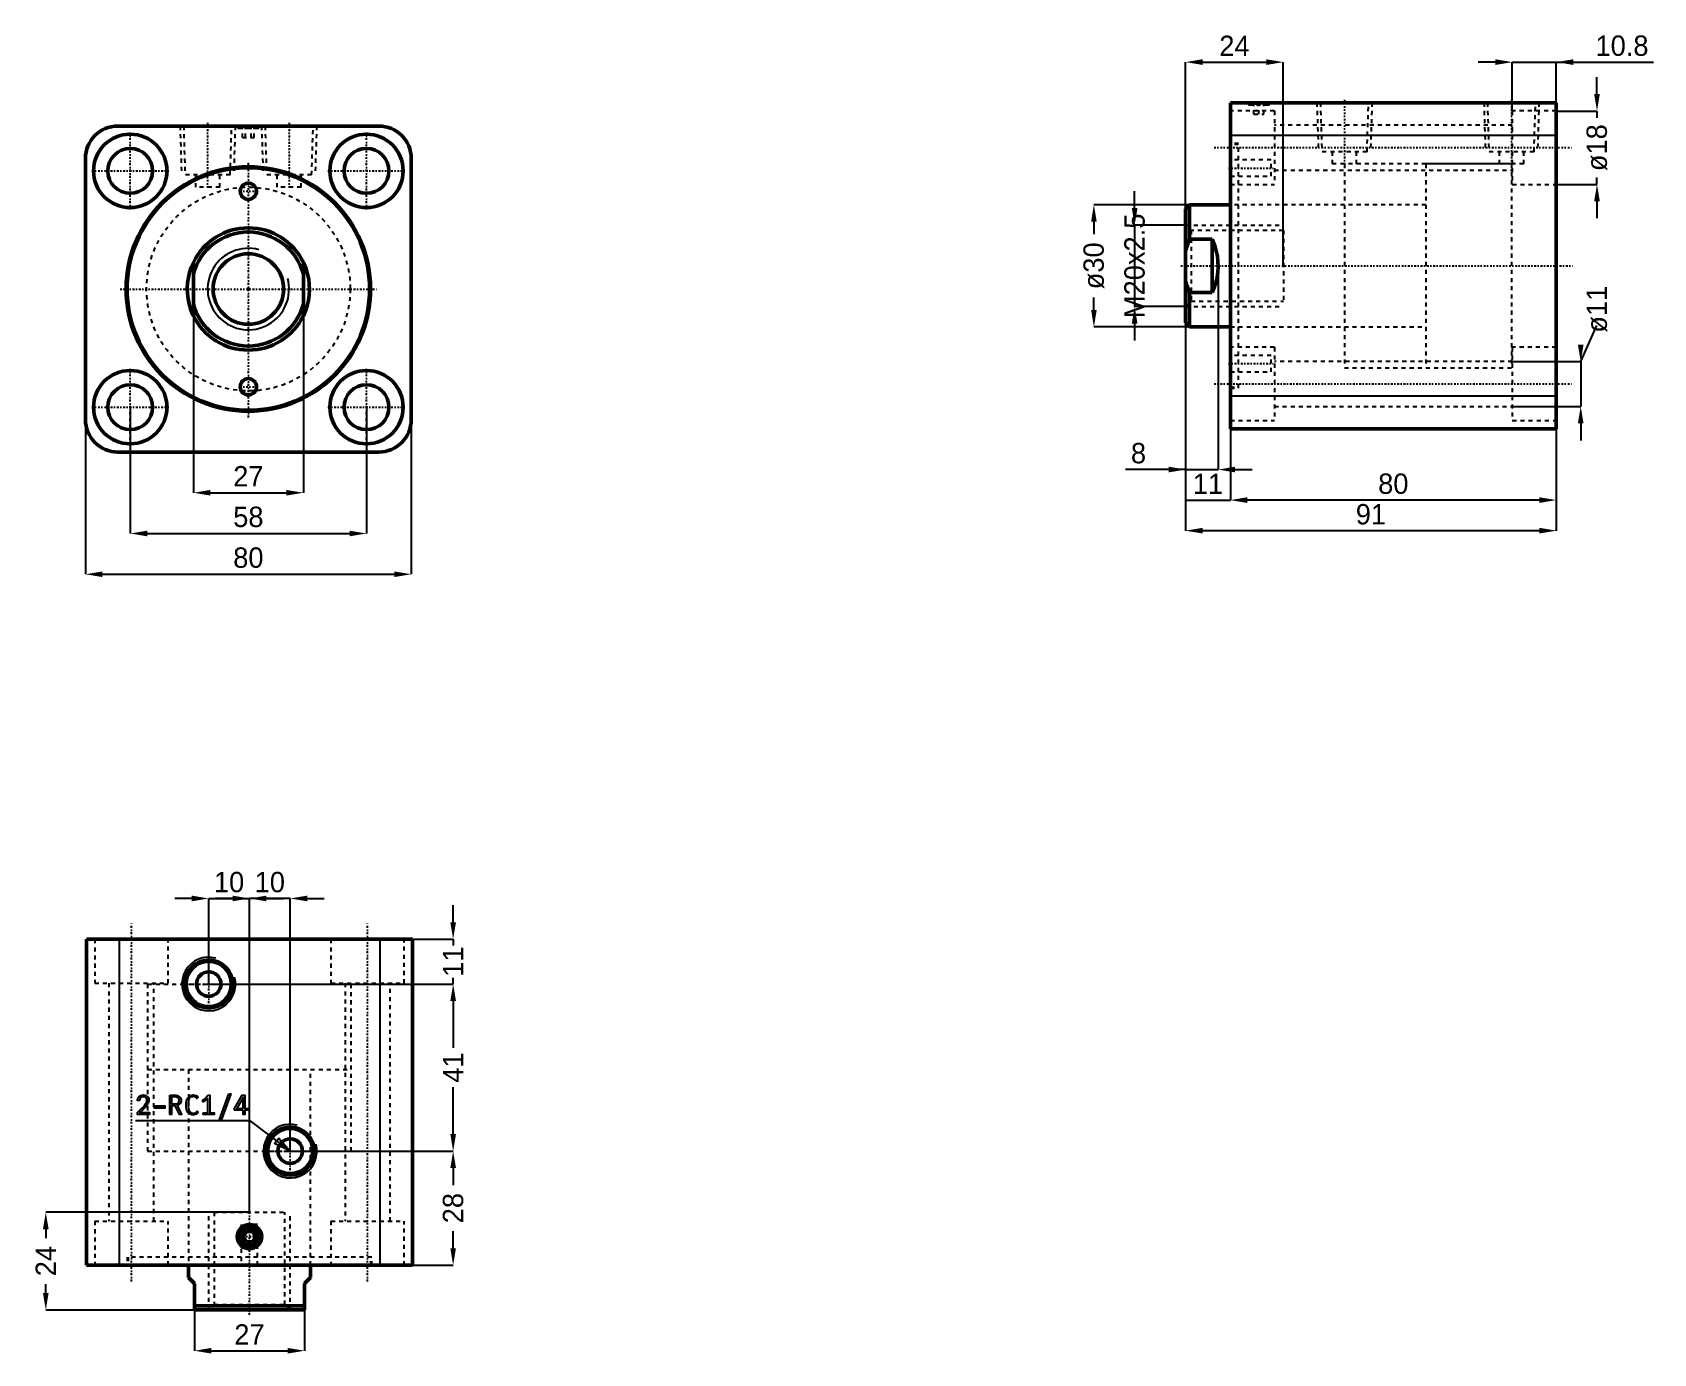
# Model space of a CAD drawing. Header units: millimetres. Extents: x -53 to 345, y -261 to 63.
import ezdxf

# ---------------------------------------------------------------- set-up
doc = ezdxf.new("R2010")
doc.units = ezdxf.units.MM
doc.linetypes.add('Center', pattern=[1.5, 0.45, -0.5, 0.05, -0.5])
doc.linetypes.add('Dashed', pattern=[2, 1, -1])
for name, color, linetype, lineweight in [('2d ConnectionPoints', 7, 'Continuous', 50), ('AM_0', 7, 'Continuous', 50), ('AM_4', 3, 'Continuous', 25), ('AM_5', 3, 'Continuous', 25), ('AM_7', 7, 'Center', 25), ('AM_9', 6, 'Dashed', 25)]:
    doc.layers.add(name, color=color, linetype=linetype, lineweight=lineweight)
doc.dimstyles.new('ISO-25', dxfattribs={"dimtxt": 2.5, "dimasz": 2.5, "dimexe": 1.25, "dimexo": 0.625, "dimtad": 1, "dimtxsty": 'Standard', "dimcen": 2.5, "dimadec": 0, "dimazin": 0, "dimtfac": 1, "dimtmove": 0, "dimatfit": 3, "dimfxl": 1, "dimarcsym": 0})

# ---------------------------------------------------------------- blocks, each defined once
blk = doc.blocks.new('1_RODcxhc_a_sd_50_20_IN_0_in_CXHC_A_IN_SD_50_20ST_0__CN_0')
at = {"layer": 'AM_0'}
for p, q in [((-13.5, -6.54), (-13.5, 6.54)), ((13.5, 6.54), (13.5, -6.54))]:
    blk.add_line(p, q, dxfattribs=at)
for points in [[(-13.5, 6.54), (-14.02, 5.34), (-14.43, 4.09), (-14.73, 2.82), (-14.92, 1.53), (-15, 0.22), (-14.96, -1.09), (-14.81, -2.39), (-14.54, -3.67), (-14.17, -4.92), (-13.69, -6.14), (-13.5, -6.54)], [(13.5, -6.54), (14.02, -5.34), (14.43, -4.09), (14.73, -2.82), (14.92, -1.53), (15, -0.22), (14.96, 1.09), (14.81, 2.39), (14.54, 3.67), (14.17, 4.92), (13.69, 6.14), (13.5, 6.54)]]:
    blk.add_lwpolyline(points, dxfattribs=at)
blk.add_circle((0, 0), 8.65, dxfattribs=at)
for radius, start, end in [(15, 25.8419, 154.1581), (14, 15.3589, 164.6411), (14, 195.3589, 344.6411), (15, 205.8419, 334.1581)]:
    blk.add_arc((0, 0), radius, start, end, dxfattribs=at)
at = {"layer": 'AM_5'}
blk.add_arc((0, 0), 10, 75, 15, dxfattribs=at)
blk = doc.blocks.new('2_bodycxhc_a_sd_50_20_0_in_CXHC_A_IN_SD_50_20ST_0__CN_0')
at = {"layer": 'AM_0'}
for p, q in [((32, 40), (-32, 40)), ((-40, 32), (-40, -32)), ((40, -32), (40, 32)), ((-32, -40), (32, -40))]:
    blk.add_line(p, q, dxfattribs=at)
for centre, radius in [((-29, 29), 9), ((29, 29), 9), ((-29, 29), 5.5), ((29, 29), 5.5), ((0, 0), 30), ((0, 0), 29.75), ((0, 24), 2), ((-29, -29), 9), ((-29, -29), 5.5), ((0, -24), 2), ((29, -29), 9), ((29, -29), 5.5)]:
    blk.add_circle(centre, radius, dxfattribs=at)
for centre, start, end in [((-32, 32), 90, 180), ((32, 32), 360, 90), ((-32, -32), 180, 270), ((32, -32), 270, 0)]:
    blk.add_arc(centre, 8, start, end, dxfattribs=at)
at = {"layer": 'AM_5', "linetype": 'Dashed'}
for p, q in [((-16.77, 40), (-16.39, 28)), ((-3.23, 40), (-3.61, 28)), ((3.23, 40), (3.61, 28)), ((16.77, 40), (16.39, 28))]:
    blk.add_line(p, q, dxfattribs=at)
at = {"layer": 'AM_7'}
for p, q in [((-10, 40.75), (-10, 24.25)), ((0, 40.03), (0, 39.37)), ((10, 40.75), (10, 24.25)), ((-29, 19.55), (-29, 38.45)), ((29, 19.55), (29, 38.45)), ((-38.45, 29), (-19.55, 29)), ((0, -31.5), (0, 31.5)), ((19.55, 29), (38.45, 29)), ((-2.1, 24), (2.1, 24)), ((-31.5, 0), (31.5, 0)), ((-29, -38.45), (-29, -19.55)), ((29, -38.45), (29, -19.55)), ((-2.1, -24), (2.1, -24)), ((-38.45, -29), (-19.55, -29)), ((19.55, -29), (38.45, -29))]:
    blk.add_line(p, q, dxfattribs=at)
at = {"layer": 'AM_9'}
for p, q in [((-15.91, 40), (-15.54, 28)), ((-4.46, 28), (-4.09, 40)), ((-3, 40), (-2.4, 39.4)), ((2.4, 39.4), (3, 40)), ((4.09, 40), (4.46, 28)), ((15.54, 28), (15.91, 40)), ((-2.1, 39.7), (-2.4, 39.4)), ((2.4, 39.4), (-2.4, 39.4)), ((2.1, 39.7), (-2.1, 39.7)), ((-1.44, 37.2), (-1.44, 39.7)), ((-1.44, 37.2), (1.44, 37.2)), ((-0.72, 37.2), (-0.72, 39.7)), ((0.72, 37.2), (0.72, 39.7)), ((1.44, 37.2), (1.44, 39.7)), ((2.4, 39.4), (2.1, 39.7)), ((-4.46, 28), (-15.54, 28)), ((-13, 28), (-13, 25)), ((-7, 25), (-7, 28)), ((15.54, 28), (4.46, 28)), ((7, 28), (7, 25)), ((13, 25), (13, 28)), ((-7, 25), (-13, 25)), ((13, 25), (7, 25))]:
    blk.add_line(p, q, dxfattribs=at)
blk.add_circle((0, 0), 25, dxfattribs=at)
blk = doc.blocks.new('*D3')
at = {"layer": 'AM_5', "color": 0, "lineweight": -2}
for p, q in [((-29, -29), (-29, -60)), ((29, -29), (29, -60)), ((-24.83, -60), (24.83, -60))]:
    blk.add_line(p, q, dxfattribs=at)
at = {"layer": 'AM_5', "color": 0}
for points in [[(-24.83, -59.31), (-24.83, -60.69), (-29, -60)], [(24.83, -60.69), (24.83, -59.31), (29, -60)]]:
    blk.add_solid(points, dxfattribs=at)
at = {"layer": 'Defpoints', "color": 0}
for p in [(-29, -29), (29, -29), (29, -60)]:
    blk.add_point(p, dxfattribs=at)
at = {"layer": 'AM_5', "color": 0, "insert": (0, -55.95), "char_height": 5, "attachment_point": 5}
blk.add_mtext('58', dxfattribs=at)
blk = doc.blocks.new('*D4')
at = {"layer": 'AM_5', "color": 0, "lineweight": -2}
for p, q in [((-40, -32), (-40, -70)), ((40, -32), (40, -70)), ((-35.83, -70), (35.83, -70))]:
    blk.add_line(p, q, dxfattribs=at)
at = {"layer": 'AM_5', "color": 0}
for points in [[(-35.83, -69.31), (-35.83, -70.69), (-40, -70)], [(35.83, -70.69), (35.83, -69.31), (40, -70)]]:
    blk.add_solid(points, dxfattribs=at)
at = {"layer": 'Defpoints', "color": 0}
for p in [(-40, -32), (40, -32), (40, -70)]:
    blk.add_point(p, dxfattribs=at)
at = {"layer": 'AM_5', "color": 0, "insert": (0, -65.95), "char_height": 5, "attachment_point": 5}
blk.add_mtext('80', dxfattribs=at)
blk = doc.blocks.new('*D5')
at = {"layer": 'AM_5', "color": 0, "lineweight": -2}
for p, q in [((-13.5, 0), (-13.5, -50)), ((13.5, 0), (13.5, -50)), ((-9.33, -50), (9.33, -50))]:
    blk.add_line(p, q, dxfattribs=at)
at = {"layer": 'AM_5', "color": 0}
for points in [[(-9.33, -49.31), (-9.33, -50.69), (-13.5, -50)], [(9.33, -50.69), (9.33, -49.31), (13.5, -50)]]:
    blk.add_solid(points, dxfattribs=at)
at = {"layer": 'Defpoints', "color": 0}
for p in [(-13.5, 0), (13.5, 0), (13.5, -50)]:
    blk.add_point(p, dxfattribs=at)
at = {"layer": 'AM_5', "color": 0, "insert": (0, -45.95), "char_height": 5, "attachment_point": 5}
blk.add_mtext('27', dxfattribs=at)
blk = doc.blocks.new('1_RODcxhc_a_sd_50_20_IN_0_in_CXHC_A_IN_SD_50_20ST_0__CN_2')
at = {"layer": 'AM_0'}
for p, q in [((-10, 15), (-11, 14)), ((-11, 14), (-11, -14)), ((0, 15), (-10, 15)), ((-10, 15), (-10, 6.54)), ((-4.5, 6.54), (-10, 6.54)), ((-4.5, 6.54), (-4.5, -6.54)), ((-10, -6.54), (-4.5, -6.54)), ((-10, -6.54), (-10, -15)), ((-11, -14), (-10, -15)), ((-10, -15), (0, -15))]:
    blk.add_line(p, q, dxfattribs=at)
for points in [[(-10, 6.54), (-10.55, 5.15), (-11, 3.71)], [(-4.5, -6.54), (-3.98, -5.34), (-3.57, -4.09), (-3.27, -2.82), (-3.08, -1.53), (-3, -0.22), (-3.04, 1.09), (-3.19, 2.39), (-3.46, 3.67), (-3.83, 4.92), (-4.31, 6.14), (-4.5, 6.54)], [(-11, -3.71), (-10.6, -5.01), (-10, -6.54)]]:
    blk.add_lwpolyline(points, dxfattribs=at)
at = {"layer": 'AM_5', "linetype": 'Dashed'}
for p, q in [((-11, 10), (13, 10)), ((-11, -10), (13, -10))]:
    blk.add_line(p, q, dxfattribs=at)
at = {"layer": 'AM_9'}
for p, q in [((69, 25), (48, 25)), ((48, 25), (48, -25)), ((69, 25), (69, -25)), ((48, 15), (0, 15)), ((-9.65, 8.65), (-11, 10)), ((13, 8.65), (-9.65, 8.65)), ((-9.65, 8.65), (-9.65, -8.65)), ((13, 8.65), (13, -8.65)), ((-11, -10), (-9.65, -8.65)), ((-9.65, -8.65), (13, -8.65)), ((0, -15), (48, -15)), ((48, -25), (69, -25))]:
    blk.add_line(p, q, dxfattribs=at)
blk = doc.blocks.new('2_bodycxhc_a_sd_50_20_0_in_CXHC_A_IN_SD_50_20ST_0__CN_2')
at = {"layer": 'AM_0'}
for p, q in [((80, 40), (0, 40)), ((0, -40), (0, 40)), ((80, -40), (80, 40)), ((80, -40), (0, -40))]:
    blk.add_line(p, q, dxfattribs=at)
at = {"layer": 'AM_4'}
for p, q in [((80, 32), (0, 32)), ((80, -32), (0, -32))]:
    blk.add_line(p, q, dxfattribs=at)
at = {"layer": 'AM_5', "linetype": 'Dashed'}
for p, q in [((21.23, 40), (21.61, 28)), ((34.77, 40), (34.39, 28)), ((62.23, 40), (62.61, 28)), ((75.77, 40), (75.39, 28))]:
    blk.add_line(p, q, dxfattribs=at)
at = {"layer": 'AM_7'}
for p, q in [((7, 40.03), (7, 39.37)), ((28, 40.75), (28, 24.25)), ((69, 40.75), (69, 24.25)), ((-4, 29), (84, 29)), ((-0.5, 24), (10.5, 24)), ((-12.2, 0), (84, 0)), ((-0.5, -24), (10.5, -24)), ((-4, -29), (84, -29))]:
    blk.add_line(p, q, dxfattribs=at)
at = {"layer": 'AM_9'}
for p, q in [((4, 40), (4.6, 39.4)), ((9.4, 39.4), (10, 40)), ((22.09, 40), (22.46, 28)), ((33.54, 28), (33.91, 40)), ((63.09, 40), (63.46, 28)), ((74.54, 28), (74.91, 40)), ((10.8, 38), (0, 38)), ((4.9, 39.7), (4.6, 39.4)), ((9.4, 39.4), (4.6, 39.4)), ((9.1, 39.7), (4.9, 39.7)), ((5.75, 37.2), (5.75, 39.7)), ((5.75, 37.2), (8.25, 37.2)), ((7, 37.2), (7, 39.7)), ((8.25, 37.2), (8.25, 39.7)), ((9.4, 39.4), (9.1, 39.7)), ((10.8, 38), (10.8, 20)), ((80, 38), (69.2, 38)), ((69.2, 38), (69.2, 20)), ((69.2, 34.5), (10.8, 34.5)), ((2, 30), (0, 30)), ((2, 29.75), (0, 29.75)), ((2, -30), (2, 30)), ((33.54, 28), (22.46, 28)), ((25, 28), (25, 25)), ((31, 25), (31, 28)), ((74.54, 28), (63.46, 28)), ((66, 28), (66, 25)), ((72, 25), (72, 28)), ((10, 26), (0, 26)), ((10, 22), (10, 26)), ((72, 25), (25, 25)), ((28, 25), (28, -25)), ((69, 25), (69, -25)), ((0, 22), (10, 22)), ((0, 20), (10.8, 20)), ((10.8, 23.5), (69.2, 23.5)), ((69.2, 20), (80, 20)), ((28, 15), (0, 15)), ((0, -15), (28, -15)), ((10.8, -20), (0, -20)), ((10, -22), (0, -22)), ((10, -26), (10, -22)), ((10.8, -20), (10.8, -38)), ((69.2, -23.5), (10.8, -23.5)), ((80, -20), (69.2, -20)), ((69.2, -20), (69.2, -38)), ((0, -26), (10, -26)), ((28, -25), (69, -25)), ((0, -29.75), (2, -29.75)), ((0, -30), (2, -30)), ((10.8, -34.5), (69.2, -34.5)), ((0, -38), (10.8, -38)), ((69.2, -38), (80, -38))]:
    blk.add_line(p, q, dxfattribs=at)
blk = doc.blocks.new('*D19')
at = {"layer": 'AM_5', "color": 0, "lineweight": -2}
for p, q in [((231.06, 20.69), (207.56, 20.69)), ((207.56, 16.53), (207.56, 13.44)), ((207.56, -5.14), (207.56, -2.06)), ((231.06, -9.31), (207.56, -9.31))]:
    blk.add_line(p, q, dxfattribs=at)
at = {"layer": 'AM_5', "color": 0}
for points in [[(208.26, 16.53), (206.87, 16.53), (207.56, 20.69)], [(206.87, -5.14), (208.26, -5.14), (207.56, -9.31)]]:
    blk.add_solid(points, dxfattribs=at)
at = {"layer": 'Defpoints', "color": 0}
for p in [(231.06, 20.69), (207.56, -9.31), (231.06, -9.31)]:
    blk.add_point(p, dxfattribs=at)
at = {"layer": 'AM_5', "color": 0, "insert": (207.56, 5.69), "char_height": 5, "attachment_point": 5, "rotation": 90}
blk.add_mtext('ø30', dxfattribs=at)
blk = doc.blocks.new('*D20')
at = {"layer": 'AM_5', "color": 0, "lineweight": -2}
for p, q in [((230.06, 5.69), (230.06, -44.31)), ((238.06, 5.69), (238.06, -44.31)), ((230.06, -44.31), (215.34, -44.31)), ((230.06, -44.31), (238.06, -44.31)), ((242.23, -44.31), (246.4, -44.31))]:
    blk.add_line(p, q, dxfattribs=at)
at = {"layer": 'AM_5', "color": 0}
for points in [[(225.9, -45), (225.9, -43.61), (230.06, -44.31)], [(242.23, -43.61), (242.23, -45), (238.06, -44.31)]]:
    blk.add_solid(points, dxfattribs=at)
at = {"layer": 'Defpoints', "color": 0}
for p in [(230.06, 5.69), (238.06, 5.69), (238.06, -44.31)]:
    blk.add_point(p, dxfattribs=at)
at = {"layer": 'AM_5', "color": 0, "insert": (218.51, -40.31), "char_height": 5, "attachment_point": 5}
blk.add_mtext('8', dxfattribs=at)
blk = doc.blocks.new('*D21')
at = {"layer": 'AM_5', "color": 0, "lineweight": -2}
for p, q in [((230.06, 5.69), (230.06, -51.81)), ((241.06, -26.31), (241.06, -51.81)), ((230.06, -51.81), (241.06, -51.81))]:
    blk.add_line(p, q, dxfattribs=at)
at = {"layer": 'Defpoints', "color": 0}
for p in [(230.06, 5.69), (241.06, -26.31), (241.06, -51.81)]:
    blk.add_point(p, dxfattribs=at)
at = {"layer": 'AM_5', "color": 0, "insert": (235.56, -47.81), "char_height": 5, "attachment_point": 5}
blk.add_mtext('11', dxfattribs=at)
blk = doc.blocks.new('*D22')
at = {"layer": 'AM_5', "color": 0, "lineweight": -2}
for p, q in [((241.06, -26.31), (241.06, -51.81)), ((321.06, -34.31), (321.06, -51.81)), ((316.9, -51.81), (245.23, -51.81))]:
    blk.add_line(p, q, dxfattribs=at)
at = {"layer": 'AM_5', "color": 0}
for points in [[(245.23, -51.11), (245.23, -52.5), (241.06, -51.81)], [(316.9, -52.5), (316.9, -51.11), (321.06, -51.81)]]:
    blk.add_solid(points, dxfattribs=at)
at = {"layer": 'Defpoints', "color": 0}
for p in [(241.06, -26.31), (321.06, -34.31), (241.06, -51.81)]:
    blk.add_point(p, dxfattribs=at)
at = {"layer": 'AM_5', "color": 0, "insert": (281.06, -47.81), "char_height": 5, "attachment_point": 5}
blk.add_mtext('80', dxfattribs=at)
blk = doc.blocks.new('*D23')
at = {"layer": 'AM_5', "color": 0, "lineweight": -2}
for p, q in [((230.06, 5.69), (230.06, -59.31)), ((321.06, -34.31), (321.06, -59.31)), ((316.9, -59.31), (234.23, -59.31))]:
    blk.add_line(p, q, dxfattribs=at)
at = {"layer": 'AM_5', "color": 0}
for points in [[(234.23, -58.61), (234.23, -60), (230.06, -59.31)], [(316.9, -60), (316.9, -58.61), (321.06, -59.31)]]:
    blk.add_solid(points, dxfattribs=at)
at = {"layer": 'Defpoints', "color": 0}
for p in [(230.06, 5.69), (321.06, -34.31), (230.06, -59.31)]:
    blk.add_point(p, dxfattribs=at)
at = {"layer": 'AM_5', "color": 0, "insert": (275.56, -55.31), "char_height": 5, "attachment_point": 5}
blk.add_mtext('91', dxfattribs=at)
blk = doc.blocks.new('*D24')
at = {"layer": 'AM_5', "color": 0, "lineweight": -2}
for p, q in [((327.06, -17.81), (331.06, -8.97)), ((310.26, -17.81), (327.06, -17.81)), ((327.06, -17.81), (327.06, -28.81)), ((310.26, -28.81), (327.06, -28.81)), ((327.06, -32.97), (327.06, -37.14))]:
    blk.add_line(p, q, dxfattribs=at)
at = {"layer": 'AM_5', "color": 0}
for points in [[(326.37, -13.64), (327.76, -13.64), (327.06, -17.81)], [(327.76, -32.97), (326.37, -32.97), (327.06, -28.81)]]:
    blk.add_solid(points, dxfattribs=at)
at = {"layer": 'Defpoints', "color": 0}
for p in [(310.26, -17.81), (310.26, -28.81), (327.06, -28.81)]:
    blk.add_point(p, dxfattribs=at)
at = {"layer": 'AM_5', "color": 0, "insert": (331.06, -4.97), "char_height": 5, "attachment_point": 5, "rotation": 90}
blk.add_mtext('ø11', dxfattribs=at)
blk = doc.blocks.new('*D25')
at = {"layer": 'AM_5', "color": 0, "lineweight": -2}
for p, q in [((331.06, 47.86), (331.06, 52.03)), ((321.06, 43.69), (331.06, 43.69)), ((331.06, 43.69), (331.06, 42.03)), ((321.06, 25.69), (331.06, 25.69)), ((331.06, 25.69), (331.06, 27.36)), ((331.06, 21.53), (331.06, 17.36))]:
    blk.add_line(p, q, dxfattribs=at)
at = {"layer": 'AM_5', "color": 0}
for points in [[(330.37, 47.86), (331.76, 47.86), (331.06, 43.69)], [(331.76, 21.53), (330.37, 21.53), (331.06, 25.69)]]:
    blk.add_solid(points, dxfattribs=at)
at = {"layer": 'Defpoints', "color": 0}
for p in [(321.06, 43.69), (331.06, 43.69), (321.06, 25.69)]:
    blk.add_point(p, dxfattribs=at)
at = {"layer": 'AM_5', "color": 0, "insert": (331.06, 34.69), "char_height": 5, "attachment_point": 5, "rotation": 90}
blk.add_mtext('ø18', dxfattribs=at)
blk = doc.blocks.new('*D26')
at = {"layer": 'AM_5', "color": 0, "lineweight": -2}
for p, q in [((306.1, 55.69), (301.93, 55.69)), ((310.26, 43.69), (310.26, 55.69)), ((310.26, 55.69), (321.06, 55.69)), ((321.06, 43.69), (321.06, 55.69)), ((321.06, 55.69), (344.95, 55.69))]:
    blk.add_line(p, q, dxfattribs=at)
at = {"layer": 'AM_5', "color": 0}
for points in [[(306.1, 55), (306.1, 56.39), (310.26, 55.69)], [(325.23, 56.39), (325.23, 55), (321.06, 55.69)]]:
    blk.add_solid(points, dxfattribs=at)
at = {"layer": 'Defpoints', "color": 0}
for p in [(321.06, 55.69), (310.26, 43.69), (321.06, 43.69)]:
    blk.add_point(p, dxfattribs=at)
at = {"layer": 'AM_5', "color": 0, "insert": (337.2, 59.69), "char_height": 5, "attachment_point": 5}
blk.add_mtext('10.8', dxfattribs=at)
blk = doc.blocks.new('*D27')
at = {"layer": 'AM_5', "color": 0, "lineweight": -2}
for p, q in [((230.06, 5.69), (230.06, 55.69)), ((234.23, 55.69), (249.9, 55.69)), ((254.06, 5.69), (254.06, 55.69))]:
    blk.add_line(p, q, dxfattribs=at)
at = {"layer": 'AM_5', "color": 0}
for points in [[(234.23, 56.39), (234.23, 55), (230.06, 55.69)], [(249.9, 55), (249.9, 56.39), (254.06, 55.69)]]:
    blk.add_solid(points, dxfattribs=at)
at = {"layer": 'Defpoints', "color": 0}
for p in [(254.06, 55.69), (230.06, 5.69), (254.06, 5.69)]:
    blk.add_point(p, dxfattribs=at)
at = {"layer": 'AM_5', "color": 0, "insert": (242.06, 59.69), "char_height": 5, "attachment_point": 5}
blk.add_mtext('24', dxfattribs=at)
blk = doc.blocks.new('*D28')
at = {"layer": 'AM_5', "color": 0, "lineweight": -2}
for p, q in [((217.56, 19.86), (217.56, 24.03)), ((230.06, 15.69), (217.56, 15.69)), ((217.56, 15.69), (217.56, -4.31)), ((230.06, -4.31), (217.56, -4.31)), ((217.56, -8.47), (217.56, -12.64))]:
    blk.add_line(p, q, dxfattribs=at)
at = {"layer": 'AM_5', "color": 0}
for points in [[(216.87, 19.86), (218.26, 19.86), (217.56, 15.69)], [(218.26, -8.47), (216.87, -8.47), (217.56, -4.31)]]:
    blk.add_solid(points, dxfattribs=at)
at = {"layer": 'Defpoints', "color": 0}
for p in [(230.06, 15.69), (217.56, -4.31), (230.06, -4.31)]:
    blk.add_point(p, dxfattribs=at)
at = {"layer": 'AM_5', "color": 0, "insert": (217.56, 5.69), "char_height": 5, "attachment_point": 5, "rotation": 90}
blk.add_mtext('M20x2.5', dxfattribs=at)
blk = doc.blocks.new('1_RODcxhc_a_sd_50_20_IN_0_in_CXHC_A_IN_SD_50_20ST_0__CN_4')
at = {"layer": 'AM_0'}
for p, q in [((-15, 0), (-15, -3)), ((15, -3), (15, 0)), ((-13.5, -4.5), (-15, -3)), ((15, -3), (13.5, -4.5)), ((-13.5, -11), (-13.5, -4.5)), ((13.5, -4.5), (13.5, -11)), ((-13.5, -10), (13.5, -10)), ((-13.5, -11), (13.5, -11))]:
    blk.add_line(p, q, dxfattribs=at)
at = {"layer": 'AM_5', "linetype": 'Dashed'}
for p, q in [((-10, -11), (-10, 13)), ((10, -11), (10, 13))]:
    blk.add_line(p, q, dxfattribs=at)
at = {"layer": 'AM_7'}
blk.add_line((0, -12.2), (0, 84), dxfattribs=at)
at = {"layer": 'AM_9'}
for p, q in [((-25, 69), (25, 69)), ((-25, 69), (-25, 48)), ((25, 48), (25, 69)), ((-25, 48), (25, 48)), ((-15, 48), (-15, 0)), ((15, 0), (15, 48)), ((-8.647, 13), (8.647, 13)), ((-8.647, 13), (-8.647, -9.647)), ((8.647, -9.647), (8.647, 13)), ((-8.647, -9.647), (-10, -11)), ((-8.647, -9.647), (8.647, -9.647)), ((10, -11), (8.647, -9.647))]:
    blk.add_line(p, q, dxfattribs=at)
blk = doc.blocks.new('2_bodycxhc_a_sd_50_20_0_in_CXHC_A_IN_SD_50_20ST_0__CN_4')
at = {"layer": 'AM_0'}
for p, q in [((-40, 80), (-40, 0)), ((40, 80), (-40, 80)), ((40, 80), (40, 0)), ((-0.72, 8.25), (-1.44, 7)), ((0.72, 8.25), (-0.72, 8.25)), ((1.44, 7), (0.72, 8.25)), ((-1.44, 7), (-0.72, 5.75)), ((-0.72, 5.75), (0.72, 5.75)), ((0.72, 5.75), (1.44, 7)), ((40, 0), (-40, 0))]:
    blk.add_line(p, q, dxfattribs=at)
for centre, radius in [((-10, 69), 5.91), ((-10, 69), 5.54), ((-10, 69), 3), ((10, 28), 5.91), ((10, 28), 5.54), ((10, 28), 3), ((0, 7), 3), ((0, 7), 2.4), ((0, 7), 2.1)]:
    blk.add_circle(centre, radius, dxfattribs=at)
at = {"layer": 'AM_4'}
for p, q in [((-32, 80), (-32, 0)), ((32, 80), (32, 0))]:
    blk.add_line(p, q, dxfattribs=at)
at = {"layer": 'AM_5'}
for centre in [(-10, 69), (10, 28)]:
    blk.add_arc(centre, 6.58, 75, 15, dxfattribs=at)
at = {"layer": 'AM_7'}
for p, q in [((-29, -4), (-29, 84)), ((29, -4), (29, 84)), ((-10, 62.79), (-10, 75.21)), ((-16.21, 69), (-3.79, 69)), ((10, 21.79), (10, 34.21)), ((3.79, 28), (16.21, 28)), ((-3.15, 7), (3.15, 7))]:
    blk.add_line(p, q, dxfattribs=at)
at = {"layer": 'AM_9'}
for p, q in [((-38, 80), (-38, 69.2)), ((-20, 69.2), (-20, 80)), ((20, 80), (20, 69.2)), ((38, 69.2), (38, 80)), ((-38, 69.2), (-20, 69.2)), ((-34.5, 69.2), (-34.5, 10.8)), ((-25, 69), (25, 69)), ((-25, 69), (-25, 28)), ((-23.5, 10.8), (-23.5, 69.2)), ((20, 69.2), (38, 69.2)), ((23.5, 69.2), (23.5, 10.8)), ((25, 28), (25, 69)), ((34.5, 10.8), (34.5, 69.2)), ((-25, 28), (25, 28)), ((-15, 28), (-15, 0)), ((15, 0), (15, 28)), ((-38, 10.8), (-20, 10.8)), ((-38, 10.8), (-38, 0)), ((-20, 0), (-20, 10.8)), ((2, 10), (-2, 10)), ((-2, 10), (-2, 0)), ((2, 0), (2, 10)), ((20, 10.8), (38, 10.8)), ((20, 10.8), (20, 0)), ((38, 0), (38, 10.8)), ((30, 2), (-30, 2)), ((-30, 2), (-30, 0)), ((-29.75, 2), (-29.75, 0)), ((29.75, 0), (29.75, 2)), ((30, 0), (30, 2))]:
    blk.add_line(p, q, dxfattribs=at)
blk = doc.blocks.new('*D40')
at = {"layer": 'AM_5', "color": 0, "lineweight": -2}
for p, q in [((-13.23, -250.58), (-13.23, -260.58)), ((13.77, -250.58), (13.77, -260.58)), ((-9.06, -260.58), (9.61, -260.58))]:
    blk.add_line(p, q, dxfattribs=at)
at = {"layer": 'AM_5', "color": 0}
for points in [[(-9.06, -259.88), (-9.06, -261.27), (-13.23, -260.58)], [(9.61, -261.27), (9.61, -259.88), (13.77, -260.58)]]:
    blk.add_solid(points, dxfattribs=at)
at = {"layer": 'Defpoints', "color": 0}
for p in [(-13.23, -250.58), (13.77, -250.58), (13.77, -260.58)]:
    blk.add_point(p, dxfattribs=at)
at = {"layer": 'AM_5', "color": 0, "insert": (0.27, -256.58), "char_height": 5, "attachment_point": 5}
blk.add_mtext('27', dxfattribs=at)
blk = doc.blocks.new('*D41')
at = {"layer": 'AM_5', "color": 0, "lineweight": -2}
for p, q in [((0.27, -226.58), (-49.73, -226.58)), ((-49.73, -230.74), (-49.73, -232.91)), ((-49.73, -246.41), (-49.73, -244.24)), ((-13.23, -250.58), (-49.73, -250.58))]:
    blk.add_line(p, q, dxfattribs=at)
at = {"layer": 'AM_5', "color": 0}
for points in [[(-49.03, -230.74), (-50.42, -230.74), (-49.73, -226.58)], [(-50.42, -246.41), (-49.03, -246.41), (-49.73, -250.58)]]:
    blk.add_solid(points, dxfattribs=at)
at = {"layer": 'Defpoints', "color": 0}
for p in [(-49.73, -226.58), (0.27, -226.58), (-13.23, -250.58)]:
    blk.add_point(p, dxfattribs=at)
at = {"layer": 'AM_5', "color": 0, "insert": (-49.73, -238.58), "char_height": 5, "attachment_point": 5, "rotation": 90}
blk.add_mtext('24', dxfattribs=at)
blk = doc.blocks.new('*D42')
at = {"layer": 'AM_5', "color": 0, "lineweight": -2}
for p, q in [((10.27, -211.58), (50.27, -211.58)), ((50.27, -215.74), (50.27, -219.91)), ((50.27, -235.41), (50.27, -231.24)), ((40.27, -239.58), (50.27, -239.58))]:
    blk.add_line(p, q, dxfattribs=at)
at = {"layer": 'AM_5', "color": 0}
for points in [[(50.97, -215.74), (49.58, -215.74), (50.27, -211.58)], [(49.58, -235.41), (50.97, -235.41), (50.27, -239.58)]]:
    blk.add_solid(points, dxfattribs=at)
at = {"layer": 'Defpoints', "color": 0}
for p in [(10.27, -211.58), (50.27, -211.58), (40.27, -239.58)]:
    blk.add_point(p, dxfattribs=at)
at = {"layer": 'AM_5', "color": 0, "insert": (50.27, -225.58), "char_height": 5, "attachment_point": 5, "rotation": 90}
blk.add_mtext('28', dxfattribs=at)
blk = doc.blocks.new('*D43')
at = {"layer": 'AM_5', "color": 0, "lineweight": -2}
for p, q in [((-9.73, -170.58), (50.27, -170.58)), ((50.27, -174.74), (50.27, -186.24)), ((50.27, -207.41), (50.27, -195.91)), ((10.27, -211.58), (50.27, -211.58))]:
    blk.add_line(p, q, dxfattribs=at)
at = {"layer": 'AM_5', "color": 0}
for points in [[(50.97, -174.74), (49.58, -174.74), (50.27, -170.58)], [(49.58, -207.41), (50.97, -207.41), (50.27, -211.58)]]:
    blk.add_solid(points, dxfattribs=at)
at = {"layer": 'Defpoints', "color": 0}
for p in [(-9.73, -170.58), (10.27, -211.58), (50.27, -211.58)]:
    blk.add_point(p, dxfattribs=at)
at = {"layer": 'AM_5', "color": 0, "insert": (50.27, -191.08), "char_height": 5, "attachment_point": 5, "rotation": 90}
blk.add_mtext('41', dxfattribs=at)
blk = doc.blocks.new('*D44')
at = {"layer": 'AM_5', "color": 0, "lineweight": -2}
for p, q in [((50.27, -155.41), (50.27, -151.24)), ((29.27, -159.58), (50.27, -159.58)), ((50.27, -159.58), (50.27, -161.08)), ((-9.73, -170.58), (50.27, -170.58)), ((50.27, -170.58), (50.27, -169.08)), ((50.27, -174.74), (50.27, -178.91))]:
    blk.add_line(p, q, dxfattribs=at)
at = {"layer": 'AM_5', "color": 0}
for points in [[(49.58, -155.41), (50.97, -155.41), (50.27, -159.58)], [(50.97, -174.74), (49.58, -174.74), (50.27, -170.58)]]:
    blk.add_solid(points, dxfattribs=at)
at = {"layer": 'Defpoints', "color": 0}
for p in [(29.27, -159.58), (-9.73, -170.58), (50.27, -170.58)]:
    blk.add_point(p, dxfattribs=at)
at = {"layer": 'AM_5', "color": 0, "insert": (50.27, -165.08), "char_height": 5, "attachment_point": 5, "rotation": 90}
blk.add_mtext('11', dxfattribs=at)
blk = doc.blocks.new('*D45')
at = {"layer": 'AM_5', "color": 0, "lineweight": -2}
for p, q in [((-13.89, -149.58), (-18.06, -149.58)), ((-9.73, -170.58), (-9.73, -149.58)), ((-9.73, -149.58), (0.27, -149.58)), ((0.27, -226.58), (0.27, -149.58)), ((4.44, -149.58), (8.61, -149.58))]:
    blk.add_line(p, q, dxfattribs=at)
at = {"layer": 'AM_5', "color": 0}
for points in [[(-13.89, -150.27), (-13.89, -148.88), (-9.73, -149.58)], [(4.44, -148.88), (4.44, -150.27), (0.27, -149.58)]]:
    blk.add_solid(points, dxfattribs=at)
at = {"layer": 'Defpoints', "color": 0}
for p in [(0.27, -149.58), (-9.73, -170.58), (0.27, -226.58)]:
    blk.add_point(p, dxfattribs=at)
at = {"layer": 'AM_5', "color": 0, "insert": (-4.73, -145.58), "char_height": 5, "attachment_point": 5}
blk.add_mtext('10', dxfattribs=at)
blk = doc.blocks.new('*D46')
at = {"layer": 'AM_5', "color": 0, "lineweight": -2}
for p, q in [((-3.89, -149.58), (-8.06, -149.58)), ((0.27, -226.58), (0.27, -149.58)), ((10.27, -149.58), (0.27, -149.58)), ((10.27, -211.58), (10.27, -149.58)), ((14.44, -149.58), (18.61, -149.58))]:
    blk.add_line(p, q, dxfattribs=at)
at = {"layer": 'AM_5', "color": 0}
for points in [[(-3.89, -150.27), (-3.89, -148.88), (0.27, -149.58)], [(14.44, -148.88), (14.44, -150.27), (10.27, -149.58)]]:
    blk.add_solid(points, dxfattribs=at)
at = {"layer": 'Defpoints', "color": 0}
for p in [(0.27, -149.58), (10.27, -211.58), (0.27, -226.58)]:
    blk.add_point(p, dxfattribs=at)
at = {"layer": 'AM_5', "color": 0, "insert": (5.27, -145.58), "char_height": 5, "attachment_point": 5}
blk.add_mtext('10', dxfattribs=at)
blk = doc.blocks.new('*D47')
at = {"layer": 'AM_5', "color": 0, "lineweight": -2}
for p, q in [((-13.23, -250.58), (-13.23, -260.58)), ((13.77, -250.58), (13.77, -260.58)), ((-9.06, -260.58), (9.61, -260.58))]:
    blk.add_line(p, q, dxfattribs=at)
at = {"layer": 'AM_5', "color": 0}
for points in [[(-9.06, -259.88), (-9.06, -261.27), (-13.23, -260.58)], [(9.61, -261.27), (9.61, -259.88), (13.77, -260.58)]]:
    blk.add_solid(points, dxfattribs=at)
at = {"layer": 'Defpoints', "color": 0}
for p in [(-13.23, -250.58), (13.77, -250.58), (13.77, -260.58)]:
    blk.add_point(p, dxfattribs=at)
at = {"layer": 'AM_5', "color": 0, "insert": (0.27, -256.58), "char_height": 5, "attachment_point": 5}
blk.add_mtext('27', dxfattribs=at)

msp = doc.modelspace()

# ---------------------------------------------------------------- linework, layer by layer
at = {"layer": '2d ConnectionPoints'}
for p in [(241.064, 5.694), (0, 0), (0.275, -239.575)]:
    msp.add_point(p, dxfattribs=at)
at = {"layer": 'AM_5'}
for p, q in [((-27.725, -204.075), (0.275, -204.075)), ((0.275, -204.075), (10.275, -211.575))]:
    msp.add_line(p, q, dxfattribs=at)
for points in [[(-27.079, -201.964), (-27.079, -201.964), (-26.864, -201.768), (-26.559, -201.483), (-26.559, -201.483), (-26.274, -201.206), (-26.094, -201.026), (-26.094, -201.026), (-25.921, -200.846), (-25.675, -200.561), (-25.675, -200.561), (-25.442, -200.262), (-25.294, -200.053), (-25.294, -200.053), (-25.164, -199.845), (-25.024, -199.549), (-25.024, -199.549), (-24.948, -199.272), (-24.934, -199.098), (-24.934, -199.098), (-24.938, -199), (-24.961, -198.861), (-24.961, -198.861), (-25.004, -198.733), (-25.044, -198.652), (-25.044, -198.652), (-25.092, -198.578), (-25.175, -198.479), (-25.175, -198.479), (-25.274, -198.396), (-25.348, -198.35), (-25.348, -198.35), (-25.427, -198.311), (-25.553, -198.27), (-25.553, -198.27), (-25.687, -198.247), (-25.782, -198.243), (-25.782, -198.243), (-25.886, -198.247), (-26.034, -198.27), (-26.034, -198.27), (-26.171, -198.314), (-26.256, -198.353), (-26.256, -198.353), (-26.336, -198.401), (-26.442, -198.489), (-26.442, -198.489), (-26.531, -198.594), (-26.581, -198.673), (-26.581, -198.673), (-26.623, -198.76), (-26.669, -198.902), (-26.669, -198.902), (-26.694, -199.058), (-26.698, -199.169), (-27.186, -199.169), (-27.186, -199.169), (-27.178, -199.002), (-27.139, -198.77), (-27.139, -198.77), (-27.065, -198.56), (-26.997, -198.431), (-26.997, -198.431), (-26.917, -198.314), (-26.776, -198.16), (-26.776, -198.16), (-26.611, -198.033), (-26.489, -197.963), (-26.489, -197.963), (-26.358, -197.906), (-26.152, -197.844), (-26.152, -197.844), (-25.934, -197.81), (-25.782, -197.804), (-25.782, -197.804), (-25.639, -197.81), (-25.433, -197.841), (-25.433, -197.841), (-25.236, -197.9), (-25.109, -197.954), (-25.109, -197.954), (-24.989, -198.019), (-24.828, -198.138), (-24.828, -198.138), (-24.69, -198.282), (-24.61, -198.392), (-24.61, -198.392), (-24.543, -198.512), (-24.47, -198.708), (-24.47, -198.708), (-24.431, -198.922), (-24.423, -199.075), (-24.423, -199.075), (-24.434, -199.248), (-24.492, -199.514), (-24.492, -199.514), (-24.6, -199.788), (-24.7, -199.975), (-24.7, -199.975), (-24.814, -200.161), (-24.999, -200.43), (-24.999, -200.43), (-25.201, -200.686), (-25.345, -200.851), (-25.345, -200.851), (-25.5, -201.018), (-25.759, -201.289), (-25.759, -201.289), (-26.052, -201.585), (-26.266, -201.795), (-26.611, -202.133), (-24.284, -202.136), (-24.284, -202.575), (-27.251, -202.575), (-27.251, -202.12), (-27.079, -201.964)], [(-19.309, -197.863), (-17.938, -197.863), (-17.938, -197.863), (-17.797, -197.868), (-17.589, -197.897), (-17.589, -197.897), (-17.386, -197.95), (-17.252, -197.999), (-17.252, -197.999), (-17.124, -198.06), (-16.949, -198.173), (-16.949, -198.173), (-16.795, -198.314), (-16.704, -198.423), (-16.704, -198.423), (-16.627, -198.544), (-16.542, -198.747), (-16.542, -198.747), (-16.497, -198.976), (-16.488, -199.143), (-16.488, -199.143), (-16.499, -199.327), (-16.555, -199.577), (-16.555, -199.577), (-16.659, -199.796), (-16.755, -199.925), (-16.755, -199.925), (-16.868, -200.039), (-17.062, -200.183), (-17.062, -200.183), (-17.285, -200.295), (-17.45, -200.352), (-16.371, -202.608), (-16.898, -202.608), (-17.951, -200.43), (-18.022, -200.43), (-18.828, -200.43), (-18.828, -202.575), (-19.309, -202.575), (-19.309, -197.863)], [(-18.165, -200.008), (-18.165, -200.008), (-18.028, -200.005), (-17.837, -199.993), (-17.837, -199.993), (-17.665, -199.969), (-17.561, -199.947), (-17.561, -199.947), (-17.464, -199.918), (-17.333, -199.855), (-17.333, -199.855), (-17.218, -199.768), (-17.15, -199.697), (-17.15, -199.697), (-17.092, -199.614), (-17.029, -199.462), (-17.029, -199.462), (-16.995, -199.278), (-16.989, -199.137), (-16.989, -199.137), (-17.001, -198.957), (-17.063, -198.73), (-17.063, -198.73), (-17.179, -198.554), (-17.286, -198.465), (-17.286, -198.465), (-17.411, -198.396), (-17.621, -198.32), (-17.621, -198.32), (-17.857, -198.28), (-18.029, -198.272), (-18.828, -198.272), (-18.828, -200.008), (-18.165, -200.008)], [(-13.593, -202.686), (-13.593, -202.686), (-13.911, -202.661), (-14.324, -202.534), (-14.324, -202.534), (-14.661, -202.297), (-14.845, -202.078), (-14.845, -202.078), (-14.994, -201.812), (-15.157, -201.325), (-15.157, -201.325), (-15.244, -200.735), (-15.261, -200.284), (-15.261, -200.284), (-15.243, -199.808), (-15.149, -199.19), (-15.149, -199.19), (-14.975, -198.687), (-14.814, -198.417), (-14.814, -198.417), (-14.62, -198.196), (-14.271, -197.957), (-14.271, -197.957), (-13.852, -197.829), (-13.535, -197.804), (-13.535, -197.804), (-13.231, -197.827), (-12.83, -197.948), (-12.83, -197.948), (-12.494, -198.172), (-12.306, -198.379), (-12.618, -198.633), (-12.618, -198.633), (-12.706, -198.54), (-12.84, -198.426), (-12.84, -198.426), (-12.976, -198.34), (-13.068, -198.298), (-13.068, -198.298), (-13.16, -198.266), (-13.293, -198.232), (-13.293, -198.232), (-13.42, -198.214), (-13.502, -198.21), (-13.502, -198.21), (-13.687, -198.22), (-13.933, -198.268), (-13.933, -198.268), (-14.144, -198.358), (-14.264, -198.441), (-14.264, -198.441), (-14.37, -198.542), (-14.505, -198.724), (-14.505, -198.724), (-14.61, -198.944), (-14.664, -199.112), (-14.664, -199.112), (-14.707, -199.298), (-14.753, -199.61), (-14.753, -199.61), (-14.778, -199.963), (-14.783, -200.222), (-14.783, -200.222), (-14.771, -200.603), (-14.71, -201.104), (-14.71, -201.104), (-14.598, -201.519), (-14.494, -201.748), (-14.494, -201.748), (-14.364, -201.937), (-14.117, -202.142), (-14.117, -202.142), (-13.808, -202.252), (-13.567, -202.273), (-13.567, -202.273), (-13.315, -202.254), (-12.987, -202.153), (-12.987, -202.153), (-12.722, -201.967), (-12.579, -201.795), (-12.29, -202.055), (-12.29, -202.055), (-12.467, -202.282), (-12.811, -202.528), (-12.811, -202.528), (-13.249, -202.66), (-13.593, -202.686)], [(-11.118, -202.159), (-9.922, -202.159), (-9.922, -198.643), (-9.922, -198.643), (-9.986, -198.707), (-10.095, -198.808), (-10.095, -198.808), (-10.218, -198.914), (-10.308, -198.987), (-10.308, -198.987), (-10.402, -199.06), (-10.544, -199.163), (-10.544, -199.163), (-10.687, -199.259), (-10.783, -199.319), (-10.783, -199.319), (-10.876, -199.373), (-11.006, -199.439), (-11.006, -199.439), (-11.124, -199.486), (-11.196, -199.507), (-11.196, -199.013), (-11.196, -199.013), (-11.107, -198.971), (-10.967, -198.891), (-10.967, -198.891), (-10.819, -198.791), (-10.716, -198.712), (-10.716, -198.712), (-10.613, -198.629), (-10.462, -198.499), (-10.462, -198.499), (-10.317, -198.365), (-10.224, -198.272), (-10.224, -198.272), (-10.135, -198.181), (-10.017, -198.053), (-10.017, -198.053), (-9.915, -197.935), (-9.857, -197.863), (-9.441, -197.863), (-9.441, -202.159), (-8.355, -202.159), (-8.355, -202.575), (-11.118, -202.575), (-11.118, -202.159)], [(-4.794, -197.538), (-4.3, -197.538), (-6.581, -203.81), (-7.075, -203.81), (-4.794, -197.538)], [(-1.301, -201.535), (-3.407, -201.535), (-3.407, -201.113), (-1.489, -197.863), (-0.846, -197.863), (-0.846, -201.096), (-0.144, -201.096), (-0.144, -201.535), (-0.846, -201.535), (-0.846, -202.575), (-1.301, -202.575), (-1.301, -201.535)], [(-1.294, -201.096), (-1.294, -198.409), (-2.848, -201.096), (-1.294, -201.096)], [(-23.075, -200.482), (-20.475, -200.482), (-20.475, -201.067), (-23.075, -201.067), (-23.075, -200.482)], [(10.275, -211.575), (6.441, -209.742), (7.441, -208.408), (10.275, -211.575)]]:
    msp.add_lwpolyline(points, dxfattribs=at)

# ---------------------------------------------------------------- block references
for name, p in [('2_bodycxhc_a_sd_50_20_0_in_CXHC_A_IN_SD_50_20ST_0__CN_2', (241.064, 5.694)), ('2_bodycxhc_a_sd_50_20_0_in_CXHC_A_IN_SD_50_20ST_0__CN_0', (0, 0)), ('1_RODcxhc_a_sd_50_20_IN_0_in_CXHC_A_IN_SD_50_20ST_0__CN_2', (241.064, 5.694)), ('1_RODcxhc_a_sd_50_20_IN_0_in_CXHC_A_IN_SD_50_20ST_0__CN_0', (0, 0)), ('2_bodycxhc_a_sd_50_20_0_in_CXHC_A_IN_SD_50_20ST_0__CN_4', (0.275, -239.575)), ('1_RODcxhc_a_sd_50_20_IN_0_in_CXHC_A_IN_SD_50_20ST_0__CN_4', (0.275, -239.575))]:
    msp.add_blockref(name, p)

# ---------------------------------------------------------------- dimensions: what is measured, and where the dimension line sits
for base, p1, p2, text, override, picture, middle in [((254.064, 55.694), (230.064, 5.694), (254.064, 5.694), '24', {"dimtxt": 5, "dimasz": 4.166667, "dimexe": 0, "dimexo": 0, "dimgap": 1.5}, '*D27', (242.064, 55.694)), ((321.064, 55.694), (310.264, 43.694), (321.064, 43.694), '10.8', {"dimtxt": 5, "dimasz": 4.166667, "dimexe": 0, "dimexo": 0, "dimgap": 1.5}, '*D26', (337.199, 55.694)), ((238.064, -44.306), (230.064, 5.694), (238.064, 5.694), '8', {"dimtxt": 5, "dimasz": 4.166667, "dimexe": 0, "dimexo": 0, "dimgap": 1.5}, '*D20', (218.508, -44.306)), ((241.064, -51.806), (230.064, 5.694), (241.064, -26.306), '11', {"dimtxt": 5, "dimasz": 0, "dimexe": 0, "dimexo": 0, "dimgap": 1.5}, '*D21', (235.564, -51.806)), ((230.064, -59.306), (321.064, -34.306), (230.064, 5.694), '91', {"dimtxt": 5, "dimasz": 4.166667, "dimexe": 0, "dimexo": 0, "dimgap": 1.5}, '*D23', (275.564, -59.306)), ((13.5, -50), (-13.5, 0), (13.5, 0), '27', {"dimtxt": 5, "dimasz": 4.166667, "dimexe": 0, "dimexo": 0, "dimgap": 1.5}, '*D5', (0, -50)), ((241.064, -51.806), (321.064, -34.306), (241.064, -26.306), '80', {"dimtxt": 5, "dimasz": 4.166667, "dimexe": 0, "dimexo": 0, "dimgap": 1.5}, '*D22', (281.064, -51.806)), ((29, -60), (-29, -29), (29, -29), '58', {"dimtxt": 5, "dimasz": 4.166667, "dimexe": 0, "dimexo": 0, "dimgap": 1.5}, '*D3', (0, -60)), ((40, -70), (-40, -32), (40, -32), '80', {"dimtxt": 5, "dimasz": 4.166667, "dimexe": 0, "dimexo": 0, "dimgap": 1.5}, '*D4', (0, -70)), ((0.275, -149.575), (-9.725, -170.575), (0.275, -226.575), '10', {"dimtxt": 5, "dimasz": 4.166667, "dimexe": 0, "dimexo": 0, "dimgap": 1.5}, '*D45', (-4.725, -149.575)), ((0.275, -149.575), (10.275, -211.575), (0.275, -226.575), '10', {"dimtxt": 5, "dimasz": 4.166667, "dimexe": 0, "dimexo": 0, "dimgap": 1.5}, '*D46', (5.275, -149.575)), ((13.775, -260.575), (-13.225, -250.575), (13.775, -250.575), '27', {"dimtxt": 5, "dimasz": 4.166667, "dimexe": 0, "dimexo": 0, "dimgap": 1.5}, '*D40', (0.275, -260.575)), ((13.775, -260.575), (-13.225, -250.575), (13.775, -250.575), '27', {"dimtxt": 5, "dimasz": 4.166667, "dimexe": 0, "dimexo": 0, "dimgap": 1.5}, '*D47', (0.275, -260.575))]:
    dim = msp.add_linear_dim(base=base, p1=p1, p2=p2, text=text, dimstyle='ISO-25', override=override, dxfattribs=at)
    dim.commit()
    dim.dimension.update_dxf_attribs({"geometry": picture, "text_midpoint": middle, "dimtype": 160})
for base, p1, p2, text, picture, middle in [((331.064, 43.694), (321.064, 25.694), (321.064, 43.694), 'ø18', '*D25', (331.064, 34.694)), ((217.564, -4.306), (230.064, 15.694), (230.064, -4.306), 'M20x2.5', '*D28', (217.564, 5.694)), ((207.564, -9.306), (231.064, 20.694), (231.064, -9.306), 'ø30', '*D19', (207.564, 5.694)), ((327.064, -28.806), (310.264, -17.806), (310.264, -28.806), 'ø11', '*D24', (331.064, -4.972)), ((50.275, -170.575), (29.275, -159.575), (-9.725, -170.575), '11', '*D44', (50.275, -165.075)), ((50.275, -211.575), (-9.725, -170.575), (10.275, -211.575), '41', '*D43', (50.275, -191.075)), ((50.275, -211.575), (40.275, -239.575), (10.275, -211.575), '28', '*D42', (50.275, -225.575)), ((-49.725, -226.575), (-13.225, -250.575), (0.275, -226.575), '24', '*D41', (-49.725, -238.575))]:
    dim = msp.add_linear_dim(base=base, p1=p1, p2=p2, angle=90, text=text, dimstyle='ISO-25', override={"dimtxt": 5, "dimasz": 4.166667, "dimexe": 0, "dimexo": 0, "dimgap": 1.5}, dxfattribs=at)
    dim.commit()
    dim.dimension.update_dxf_attribs({"geometry": picture, "text_midpoint": middle, "dimtype": 160, "text_rotation": 90})

doc.saveas('drawing.dxf')
